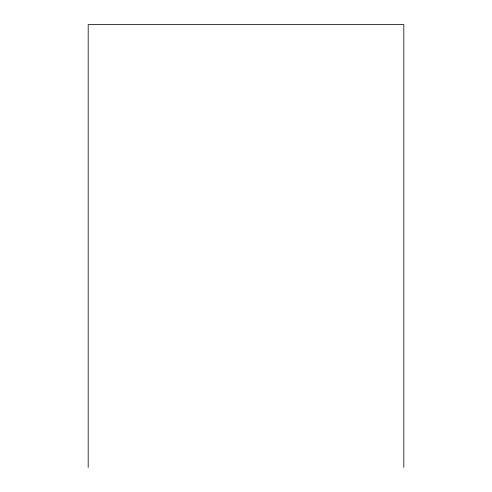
<?xml version="1.0" encoding="UTF-8"?>
<svg xmlns="http://www.w3.org/2000/svg" width="492" height="492" viewBox="0 0 492 492"><rect width="100%" height="100%" fill="white"/><g stroke="black" fill="none" stroke-linecap="round" stroke-linejoin="round"><path stroke-width="0.74" d="M403.815 467.4L403.815 24.6L88.185 24.6L88.185 467.4"/></g></svg>
